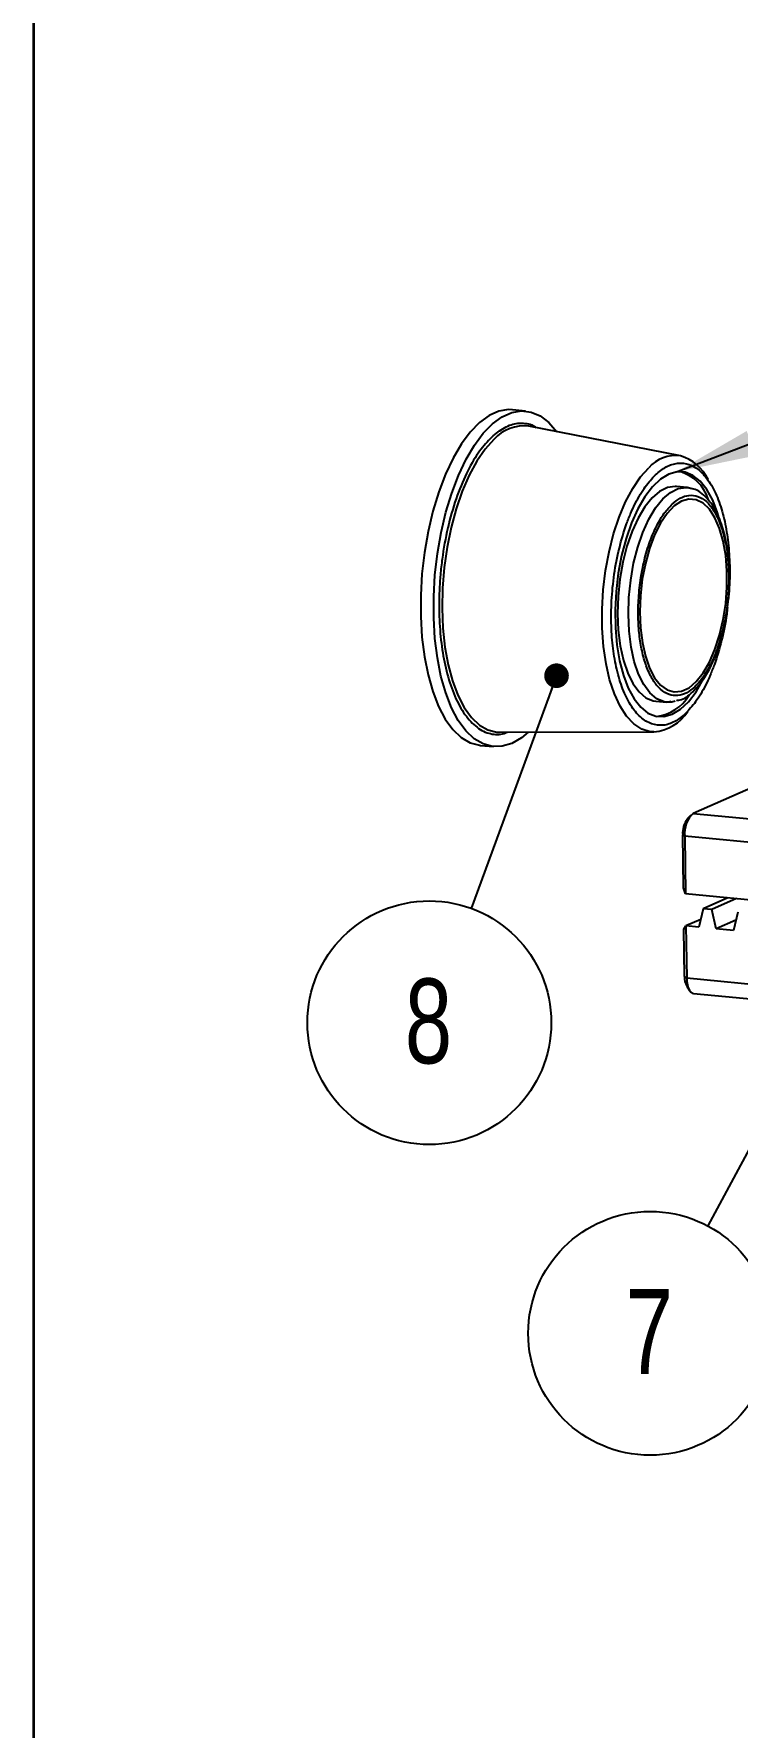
# Model space of a CAD drawing. Header units: millimetres. Extents: x -56 to 279, y 0 to 216.
# Drawn here: x 6.3 to 35.4, y 63.9 to 133.8 of the extents above; entities that cross this region are included whole.
import ezdxf

# ---------------------------------------------------------------- set-up
doc = ezdxf.new("R2010")
doc.units = ezdxf.units.MM
doc.layers.add('PAGE_BORDER', color=7, linetype='Continuous')
doc.layers.add('TITLE_BLOCK_BORDER', color=7, linetype='Continuous')
doc.styles.add('SLDTEXTSTYLE0', font='TXT', dxfattribs={"width": 0.75})
doc.dimstyles.new('SLDDIMSTYLE0', dxfattribs={"dimtxt": 0.18, "dimasz": 3.302, "dimexe": 0, "dimexo": 0.0625, "dimgap": 0, "dimtad": 0, "dimtih": 1, "dimtoh": 1, "dimdec": 0, "dimrnd": 1e-09, "dimzin": 0, "dimdsep": 46, "dimtxsty": 'Standard', "dimsah": 1, "dimcen": 0.09, "dimadec": 0, "dimazin": 0, "dimtfac": 3.302, "dimtdec": 0, "dimtofl": 0, "dimtmove": 0, "dimatfit": 3, "dimfxl": 1, "dimfrac": 2, "dimtolj": 1, "dimtzin": 0, "dimarcsym": 0})
doc.dimstyles.new('SLDDIMSTYLE1', dxfattribs={"dimtxt": 0.18, "dimasz": 1.016, "dimexe": 0, "dimexo": 0.0625, "dimgap": 0, "dimtad": 0, "dimtih": 1, "dimtoh": 1, "dimdec": 0, "dimrnd": 1e-09, "dimzin": 0, "dimdsep": 46, "dimtxsty": 'Standard', "dimblk1": 'DOT', "dimblk2": 'DOT', "dimsah": 1, "dimcen": 0.09, "dimadec": 0, "dimazin": 0, "dimtfac": 1.016, "dimtdec": 0, "dimtofl": 0, "dimtmove": 0, "dimatfit": 3, "dimldrblk": 'DOT', "dimfxl": 1, "dimfrac": 2, "dimtolj": 1, "dimtzin": 0, "dimarcsym": 0})

# ---------------------------------------------------------------- blocks, each defined once
blk = doc.blocks.new('SW_NOTE_48')
at = {"layer": 'TITLE_BLOCK_BORDER', "color": 0}
blk.add_circle((-2.378, -4.433), 5.031, dxfattribs=at)
at = {"layer": 'TITLE_BLOCK_BORDER', "color": 0, "insert": (-2.413, -2.609), "char_height": 3.5, "attachment_point": 2, "style": 'SLDTEXTSTYLE0'}
blk.add_mtext('7', dxfattribs=at)
blk = doc.blocks.new('SW_NOTE_50')
at = {"layer": 'TITLE_BLOCK_BORDER', "color": 0}
blk.add_circle((-1.73, -4.724), 5.031, dxfattribs=at)
at = {"layer": 'TITLE_BLOCK_BORDER', "color": 0, "insert": (-1.765, -2.9), "char_height": 3.5, "attachment_point": 2, "style": 'SLDTEXTSTYLE0'}
blk.add_mtext('8', dxfattribs=at)
blk = doc.blocks.new('_DOT')
at = {"color": 0, "linetype": 'ByBlock', "lineweight": -2}
blk.add_line((-0.5, 0), (-1, 0), dxfattribs=at)
at = {"color": 0, "linetype": 'ByBlock', "const_width": 0.5}
blk.add_lwpolyline([(-0.25, 0, 1), (0.25, 0, 1)], format="xyb", close=True, dxfattribs=at)

msp = doc.modelspace()

# ---------------------------------------------------------------- linework, layer by layer
at = {"color": 7, "linetype": 'Continuous', "lineweight": 25}
for p, q in [((26.633, 118.247), (26.097, 118.298)), ((33.024, 116.397), (26.776, 117.617)), ((33.306, 115.089), (32.859, 115.131)), ((33.306, 115.089), (33.489, 115.051)), ((33.511, 115.036), (33.307, 115.089)), ((32.011, 106.268), (32.457, 106.225)), ((32.457, 106.225), (32.646, 106.26)), ((25.567, 104.982), (31.932, 104.994)), ((24.771, 104.442), (25.306, 104.39)), ((36.392, 102.878), (33.556, 101.635)), ((33.459, 101.563), (33.307, 101.403)), ((33.556, 101.635), (52.721, 99.8)), ((33.206, 100.696), (33.118, 100.752)), ((33.146, 98.565), (33.118, 100.752)), ((52.371, 98.861), (33.206, 100.696)), ((33.206, 100.696), (33.237, 98.313)), ((33.237, 98.313), (33.146, 98.565)), ((48.47, 96.854), (33.237, 98.313)), ((34.982, 98.146), (33.958, 97.697)), ((35.339, 98.112), (34.316, 97.663)), ((33.86, 97.25), (33.254, 96.985)), ((33.958, 97.697), (33.79, 96.933)), ((34.316, 97.663), (33.958, 97.697)), ((34.504, 96.865), (34.316, 97.663)), ((35.312, 97.219), (34.504, 96.865)), ((35.387, 97.561), (35.219, 96.796)), ((33.168, 96.846), (33.254, 96.985)), ((33.193, 94.892), (33.168, 96.846)), ((33.254, 96.985), (33.282, 94.836)), ((33.79, 96.933), (33.254, 96.985)), ((35.219, 96.796), (34.504, 96.865)), ((33.193, 94.892), (33.282, 94.836)), ((33.282, 94.836), (48.156, 93.412)), ((33.283, 94.503), (33.402, 94.317)), ((33.565, 94.197), (48.44, 92.773))]:
    msp.add_line(p, q, dxfattribs=at)
at = {"color": 7, "linetype": 'Continuous', "lineweight": 25, "flags": 128}
for points in [[(26.097, 118.298), (25.937, 118.304), (25.538, 118.239), (25.137, 118.06), (24.741, 117.772), (24.356, 117.379), (23.989, 116.887), (23.645, 116.305), (23.331, 115.641), (23.051, 114.908), (22.811, 114.116), (22.614, 113.279), (22.463, 112.411), (22.36, 111.525), (22.309, 110.638), (22.308, 109.762), (22.359, 108.912), (22.46, 108.103), (22.61, 107.348), (22.807, 106.659), (23.047, 106.047), (23.325, 105.522), (23.639, 105.093), (23.982, 104.768), (24.349, 104.551), (24.733, 104.446), (24.771, 104.442)], [(26.738, 104.984), (26.466, 104.759), (26.066, 104.525), (25.665, 104.403), (25.269, 104.394), (24.884, 104.5), (24.518, 104.717), (24.175, 105.042), (23.861, 105.471), (23.582, 105.995), (23.343, 106.607), (23.146, 107.297), (22.996, 108.052), (22.895, 108.861), (22.844, 109.711), (22.844, 110.586), (22.896, 111.474), (22.998, 112.359), (23.149, 113.228), (23.347, 114.064), (23.587, 114.856), (23.867, 115.59), (24.181, 116.253), (24.524, 116.836), (24.892, 117.328), (25.276, 117.721), (25.673, 118.009), (26.074, 118.187), (26.473, 118.253), (26.864, 118.204), (27.241, 118.043), (27.596, 117.771), (27.925, 117.393), (27.926, 117.392)], [(34.665, 113.657), (34.557, 114.041), (34.356, 114.568), (34.116, 115.008), (33.843, 115.352), (33.542, 115.591), (33.22, 115.721), (32.885, 115.738), (32.543, 115.642), (32.203, 115.435), (31.873, 115.122), (31.559, 114.71), (31.268, 114.208), (31.008, 113.627), (30.783, 112.981), (30.6, 112.283), (30.461, 111.549), (30.37, 110.796), (30.33, 110.041), (30.34, 109.299), (30.402, 108.589), (30.512, 107.926), (30.67, 107.324), (30.871, 106.797), (31.111, 106.357), (31.385, 106.013), (31.686, 105.774), (32.008, 105.645), (32.343, 105.628), (32.684, 105.724), (33.024, 105.93), (33.355, 106.243), (33.669, 106.655), (33.925, 107.092)], [(32.859, 115.131), (32.809, 115.135), (32.489, 115.089), (32.167, 114.93), (31.852, 114.661), (31.552, 114.29), (31.275, 113.825), (31.028, 113.28), (30.817, 112.668), (30.649, 112.005), (30.526, 111.308), (30.454, 110.595), (30.432, 109.885), (30.462, 109.196), (30.544, 108.546), (30.674, 107.952), (30.85, 107.429), (31.067, 106.991), (31.32, 106.649), (31.601, 106.411), (31.904, 106.285), (32.011, 106.268)], [(34.891, 112.28), (34.789, 112.869), (34.64, 113.394), (34.448, 113.84), (34.219, 114.193), (33.959, 114.444), (33.676, 114.585), (33.377, 114.613), (33.072, 114.526), (32.769, 114.327), (32.478, 114.021), (32.205, 113.618), (31.96, 113.129), (31.749, 112.569), (31.578, 111.952), (31.452, 111.298), (31.375, 110.624), (31.35, 109.951), (31.376, 109.297), (31.453, 108.681), (31.579, 108.122), (31.75, 107.635), (31.961, 107.234), (32.207, 106.931), (32.479, 106.734), (32.771, 106.649), (33.074, 106.679), (33.379, 106.823), (33.678, 107.076), (33.961, 107.431), (34.221, 107.879), (34.45, 108.406), (34.641, 108.996), (34.79, 109.634), (34.892, 110.301), (34.943, 110.977), (34.943, 111.643), (34.891, 112.28)], [(32.804, 106.26), (32.667, 106.23), (32.457, 106.225)], [(33.282, 94.836), (33.291, 94.687), (33.313, 94.549), (33.348, 94.428), (33.394, 94.33), (33.45, 94.256), (33.513, 94.211), (33.565, 94.197)]]:
    msp.add_lwpolyline(points, dxfattribs=at)
at = {"color": 8, "linetype": 'Continuous', "lineweight": 25, "flags": 128}
for points in [[(25.329, 117.073), (24.967, 116.673), (24.624, 116.177), (24.307, 115.594), (24.021, 114.935), (23.771, 114.211), (23.561, 113.435), (23.396, 112.622), (23.279, 111.785), (23.211, 110.939), (23.193, 110.101), (23.227, 109.283), (23.311, 108.502), (23.444, 107.772), (23.623, 107.104), (23.846, 106.511), (24.108, 106.004), (24.405, 105.592), (24.731, 105.282), (25.081, 105.079), (25.448, 104.988), (25.567, 104.982)], [(31.932, 104.994), (31.772, 105.005), (31.429, 105.11), (31.104, 105.324), (30.803, 105.643), (30.533, 106.06), (30.299, 106.568), (30.105, 107.156), (29.955, 107.813), (29.852, 108.527), (29.798, 109.283), (29.794, 110.066), (29.84, 110.863), (29.936, 111.656), (30.078, 112.43), (30.266, 113.171), (30.494, 113.865), (30.759, 114.496), (31.055, 115.054), (31.377, 115.527), (31.718, 115.907)], [(32.457, 106.225), (32.351, 106.242), (32.048, 106.368), (31.766, 106.606), (31.514, 106.948), (31.297, 107.386), (31.121, 107.909), (30.99, 108.503), (30.909, 109.153), (30.879, 109.842), (30.9, 110.552), (30.973, 111.265), (31.095, 111.962), (31.264, 112.625), (31.474, 113.237), (31.721, 113.783), (31.998, 114.247), (32.298, 114.618), (32.613, 114.887), (32.935, 115.046), (33.256, 115.092), (33.306, 115.089)]]:
    msp.add_lwpolyline(points, dxfattribs=at)
at = {"color": 8, "linetype": 'Continuous', "lineweight": 25}
for centre, radius, start, end in [((26.568, 115.974), 1.656, 82.7738, 138.40683), ((32.832, 114.924), 1.485, 82.58442, 138.59621)]:
    msp.add_arc(centre, radius, start, end, dxfattribs=at)
at = {"color": 7, "linetype": 'Continuous', "lineweight": 25}
for centre, radius, start, end in [((32.481, 114.603), 1.874, 25.62069, 73.17127), ((32.539, 114.106), 1.705, 17.02929, 74.01974), ((31.824, 107.428), 1.803, 276.89577, 329.14477), ((31.736, 106.889), 1.905, 275.89944, 326.61576), ((34.063, 100.83), 0.949, 142.81805, 184.66624), ((34.283, 100.829), 1.085, 132.06193, 187.07801), ((33.945, 94.862), 0.752, 177.64778, 208.44769)]:
    msp.add_arc(centre, radius, start, end, dxfattribs=at)
at = {"color": 8, "linetype": 'Continuous', "lineweight": 25}
for points, knots in [([(25.237, 117.171), (25.41, 117.314), (25.768, 117.609), (26.235, 117.751), (26.611, 117.745), (26.869, 117.703), (27.018, 117.6), (27.079, 117.557)], [0, 0, 0, 0, 0.281656, 0.580183, 0.735903, 0.891521, 1, 1, 1, 1]), ([(25.237, 117.171), (25.068, 116.99), (24.72, 116.617), (24.237, 115.796), (23.801, 114.779), (23.447, 113.593), (23.24, 112.522), (23.133, 111.651), (23.068, 110.802), (23.056, 109.783), (23.145, 108.645), (23.33, 107.599), (23.617, 106.65), (24.009, 105.848), (24.491, 105.258), (24.946, 104.976), (25.327, 104.891), (25.606, 104.876), (25.791, 104.949), (25.878, 104.983)], [0, 0, 0, 0, 0.064105, 0.132051, 0.202821, 0.275093, 0.347365, 0.382784, 0.418225, 0.486171, 0.550276, 0.614382, 0.682327, 0.753097, 0.825369, 0.897641, 0.93306, 0.968502, 1, 1, 1, 1])]:
    msp.add_open_spline(points, degree=3, knots=knots, dxfattribs=at)
at = {"color": 7, "linetype": 'Continuous', "lineweight": 25}
for points, knots in [([(31.996, 115.612), (32.143, 115.733), (32.444, 115.981), (32.919, 116.124), (33.4, 116.071), (33.859, 115.788), (34.199, 115.372), (34.434, 114.946), (34.638, 114.476), (34.837, 113.816), (34.994, 112.934), (35.065, 111.976), (35.068, 111.128), (35.009, 110.607), (34.99, 110.436)], [0, 0, 0, 0, 0.08957, 0.184506, 0.283388, 0.384369, 0.485349, 0.534835, 0.584358, 0.679294, 0.768864, 0.858434, 0.95337, 1, 1, 1, 1]), ([(33.231, 105.753), (33.085, 105.632), (32.783, 105.384), (32.308, 105.241), (31.827, 105.295), (31.368, 105.577), (31.029, 105.994), (30.794, 106.419), (30.59, 106.889), (30.39, 107.549), (30.234, 108.431), (30.16, 109.389), (30.171, 110.428), (30.28, 111.519), (30.489, 112.598), (30.738, 113.433), (30.974, 114.036), (31.225, 114.573), (31.561, 115.146), (31.854, 115.46), (31.996, 115.612)], [0, 0, 0, 0, 0.058248, 0.119986, 0.18429, 0.249959, 0.315627, 0.347808, 0.380014, 0.441752, 0.5, 0.558248, 0.619986, 0.68429, 0.749959, 0.815627, 0.847808, 0.880014, 0.941752, 1, 1, 1, 1]), ([(32.678, 114.398), (32.79, 114.49), (33.02, 114.68), (33.383, 114.789), (33.751, 114.748), (34.101, 114.532), (34.411, 114.152), (34.664, 113.636), (34.849, 113.025), (34.968, 112.352), (35.025, 111.619), (35.016, 110.826), (34.932, 109.992), (34.773, 109.168), (34.545, 108.404), (34.265, 107.75), (33.954, 107.222), (33.73, 106.981), (33.621, 106.865)], [0, 0, 0, 0, 0.058258, 0.120006, 0.18432, 0.25, 0.31568, 0.379994, 0.441742, 0.5, 0.558258, 0.620006, 0.68432, 0.75, 0.81568, 0.879994, 0.941742, 1, 1, 1, 1]), ([(32.858, 106.299), (32.928, 106.307), (33.182, 106.337), (33.583, 106.672), (34.007, 107.191), (34.328, 107.782), (34.568, 108.379), (34.809, 109.174), (35.004, 110.218), (35.062, 111.287), (35.02, 112.149), (34.921, 112.871), (34.723, 113.627), (34.397, 114.343), (34.008, 114.786), (33.696, 114.995), (33.552, 115.027), (33.511, 115.036)], [0, 0, 0, 0, 0.032329, 0.116577, 0.191205, 0.256416, 0.312811, 0.366008, 0.468554, 0.566499, 0.619162, 0.681623, 0.754099, 0.836795, 0.929819, 0.980324, 1, 1, 1, 1]), ([(33.621, 106.865), (33.51, 106.773), (33.279, 106.583), (32.916, 106.474), (32.549, 106.515), (32.198, 106.731), (31.888, 107.111), (31.635, 107.627), (31.451, 108.237), (31.332, 108.911), (31.275, 109.643), (31.284, 110.437), (31.367, 111.271), (31.526, 112.095), (31.754, 112.859), (32.034, 113.513), (32.345, 114.041), (32.569, 114.281), (32.678, 114.398)], [0, 0, 0, 0, 0.058258, 0.120006, 0.18432, 0.25, 0.31568, 0.379994, 0.441742, 0.5, 0.558258, 0.620006, 0.68432, 0.75, 0.81568, 0.879994, 0.941742, 1, 1, 1, 1]), ([(34.96, 110.14), (34.952, 110.046), (34.909, 109.581), (34.734, 108.768), (34.49, 107.932), (34.253, 107.33), (34.003, 106.792), (33.667, 106.22), (33.373, 105.906), (33.231, 105.753)], [0, 0, 0, 0, 0.049873, 0.247502, 0.445132, 0.541981, 0.638903, 0.824702, 1, 1, 1, 1])]:
    msp.add_open_spline(points, degree=3, knots=knots, dxfattribs=at)
at = {"layer": 'PAGE_BORDER', "lineweight": 35}
msp.add_line((6.35, 6.35), (6.35, 209.55), dxfattribs=at)

# ---------------------------------------------------------------- block references
at = {"layer": 'TITLE_BLOCK_BORDER'}
for name, p in [('SW_NOTE_50', (24.395, 97.712)), ('SW_NOTE_48', (34.155, 84.597))]:
    msp.add_blockref(name, p, dxfattribs=at)

# ---------------------------------------------------------------- leaders
for points, dimstyle in [([(32.868, 115.736), (60.15, 126.173)], 'SLDDIMSTYLE0'), ([(27.913, 107.318), (24.395, 97.712)], 'SLDDIMSTYLE1'), ([(39.025, 93.675), (34.155, 84.597)], 'SLDDIMSTYLE0')]:
    msp.add_leader(points, dimstyle=dimstyle, dxfattribs=at)

doc.saveas('drawing.dxf')
